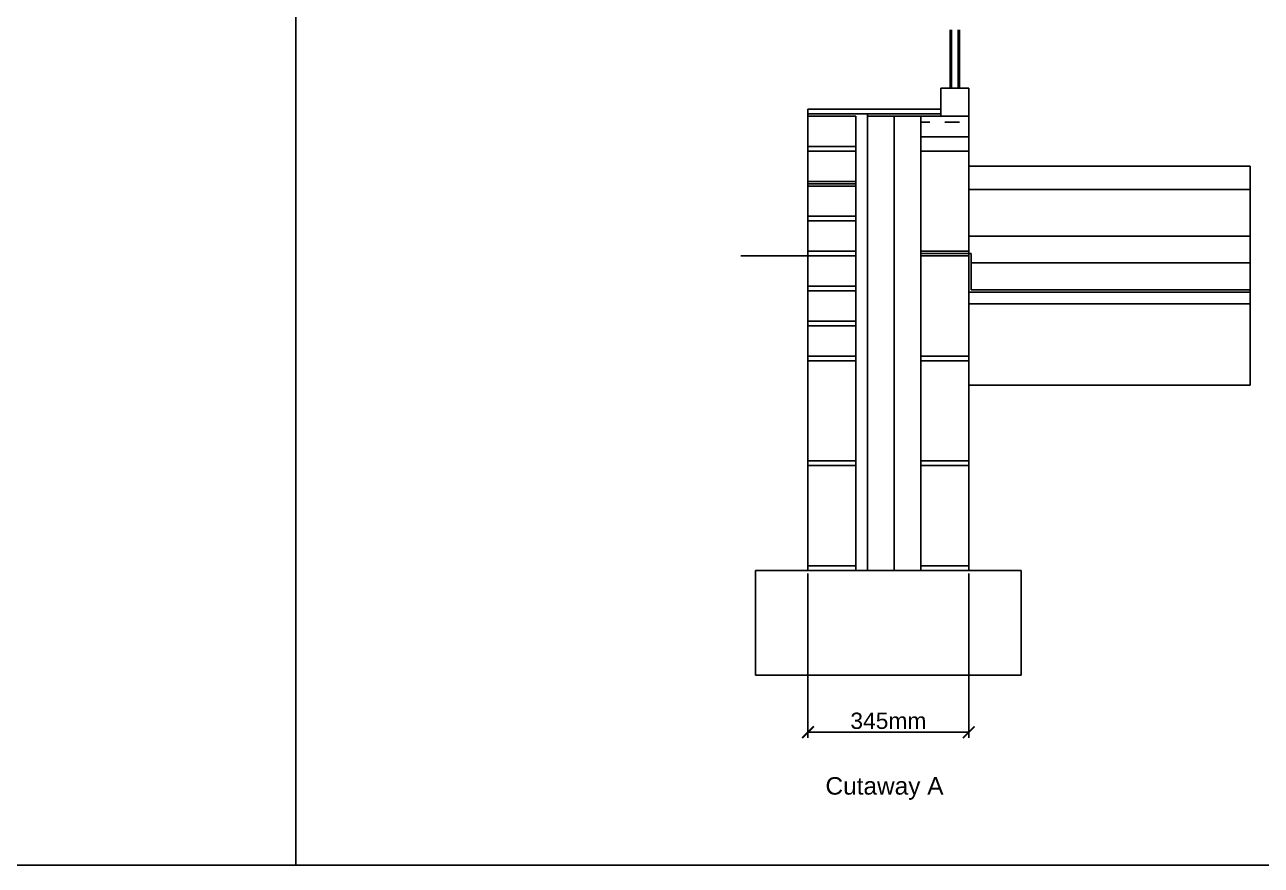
# Model space of a CAD drawing. Header units: millimetres. Extents: x -11841 to 102317, y -68819 to 40378.
# Drawn here: x 49789 to 55095, y -4065 to -457 of the extents above; entities that cross this region are included whole.
import ezdxf

# ---------------------------------------------------------------- set-up
doc = ezdxf.new("R2010")
doc.units = ezdxf.units.MM
doc.styles.get("Standard").update_dxf_attribs({"font": 'Arial.ttf'})
doc.linetypes.add('BATTING', pattern='A,0.00254,-2.54,[134,ltypeshp.shx,S=2.54,R=0,X=-2.54,Y=0],-5.08,[134,ltypeshp.shx,S=2.54,R=180,X=2.54,Y=0],-2.54', length=10.16254)
doc.dimstyles.new('JRMStyle', dxfattribs={"dimtxt": 3.5, "dimasz": 2.5, "dimexe": 1.25, "dimexo": 0.625, "dimtad": 1, "dimdec": 0, "dimdsep": 46, "dimtxsty": 'Standard', "dimblk": 'ARCHTICK', "dimblk1": 'ARCHTICK', "dimblk2": 'ARCHTICK', "dimcen": 2.5, "dimadec": 0, "dimazin": 0, "dimtfac": 1, "dimtdec": 0, "dimtmove": 0, "dimatfit": 3, "dimldrblk": 'ARCHTICK', "dimfxl": 1, "dimarcsym": 0})

# ---------------------------------------------------------------- blocks, each defined once
blk = doc.blocks.new('_ArchTick')
at = {"color": 0, "linetype": 'ByBlock', "const_width": 0.15}
blk.add_lwpolyline([(-0.5, -0.5), (0.5, 0.5)], dxfattribs=at)
blk = doc.blocks.new('*D46')
at = {"color": 0, "lineweight": -2, "transparency": 16777216}
for p, q in [((53149.57428700448, -2812.337768972697), (53149.57428700448, -3519.010634656318)), ((53839.57428700448, -2812.337768972697), (53839.57428700448, -3519.010634656318)), ((53149.57428700448, -3494.010634656318), (53839.57428700448, -3494.010634656318))]:
    blk.add_line(p, q, dxfattribs=at)
at = {"layer": 'Defpoints', "color": 0, "transparency": 16777216}
for p in [(53149.57428700448, -2799.837768972697), (53839.57428700448, -2799.837768972697), (53839.57428700448, -3494.010634656318)]:
    blk.add_point(p, dxfattribs=at)
at = {"color": 0, "lineweight": -2, "transparency": 16777216, "xscale": 50, "yscale": 50, "zscale": 50, "rotation": 180}
blk.add_blockref('_ArchTick', (53149.57428700448, -3494.010634656318), dxfattribs=at)
at = {"color": 0, "lineweight": -2, "transparency": 16777216, "xscale": 50, "yscale": 50, "zscale": 50}
blk.add_blockref('_ArchTick', (53839.57428700448, -3494.010634656318), dxfattribs=at)
at = {"color": 0, "transparency": 16777216, "insert": (53494.57428700448, -3445.746651027395), "char_height": 70, "attachment_point": 5}
blk.add_mtext('345mm', dxfattribs=at)

msp = doc.modelspace()

# ---------------------------------------------------------------- hatches: boundary and pattern name
h = msp.add_hatch()
h.set_pattern_fill('INSUL', scale=20)
h.set_pattern_definition([(0, (-77581.5080086019, -7225.50233238683), (0, 190.5), []), (0, (-77581.5080086019, -7162.00233238683), (0, 190.5), [63.5, -63.5]), (0, (-77581.5080086019, -7098.50233238683), (0, 190.5), [63.5, -63.5])])
h.paths.add_polyline_path([(53839.57428700448, -849.837768972697), (53634.57428700448, -849.837768972697), (53634.57428700448, -979.837768972697), (53634.57428700448, -999.837768972697), (53839.57428700448, -999.837768972697), (53839.57428700448, -979.837768972697)])

# ---------------------------------------------------------------- linework, layer by layer
at = {"ltscale": 0.58}
for p, q in [((50952.69540708969, 6823.92037969888), (50952.69540708968, -4065.483477621841)), ((53149.57428700448, -2799.837768972697), (52924.57428700448, -2799.837768972697)), ((52924.57428700448, -2799.837768972697), (52924.57428700448, -3249.837768972697)), ((52924.57428700448, -3249.837768972697), (53149.57428700448, -3249.837768972697))]:
    msp.add_line(p, q, dxfattribs=at)
for p, q in [((53759.57428700448, -729.837768972697), (53759.57428700448, -479.0086805494268)), ((53765.57428700448, -729.837768972697), (53765.57428700448, -479.0086805494268)), ((53793.57428700448, -729.837768972697), (53793.57428700448, -479.6732735189491)), ((53799.57428700448, -729.837768972697), (53799.57428700448, -479.6732735189491)), ((53839.57428700448, -729.837768972697), (53719.57428700448, -729.837768972697)), ((53719.57428700448, -729.837768972697), (53719.57428700448, -849.837768972697)), ((53839.57428700448, -849.837768972697), (53839.57428700448, -729.837768972697)), ((53149.57428700448, -839.837768972697), (53149.57428700448, -819.837768972697)), ((53149.57428700447, -819.837768972697), (53719.57428700448, -819.837768972697)), ((53149.57428700448, -849.837768972697), (53149.57428700448, -839.837768972697)), ((53149.57428700447, -839.837768972697), (53719.57428700448, -839.837768972697)), ((53404.57428700448, -2799.837768972697), (53404.57428700448, -839.837768972697)), ((53149.57428700448, -979.837768972697), (53149.57428700448, -849.837768972697)), ((53149.57428700448, -849.837768972697), (53354.57428700448, -849.837768972697)), ((53354.57428700448, -849.837768972697), (53354.57428700448, -979.837768972697)), ((53634.57428700448, -979.837768972697), (53634.57428700448, -849.837768972697)), ((53634.57428700448, -849.837768972697), (53839.57428700448, -849.837768972697)), ((53719.57428700448, -849.837768972697), (53839.57428700448, -849.837768972697)), ((53839.57428700448, -849.837768972697), (53839.57428700448, -979.837768972697)), ((53149.57428700448, -999.837768972697), (53149.57428700448, -979.837768972697)), ((53149.57428700448, -979.837768972697), (53354.57428700448, -979.837768972697)), ((53149.57428700448, -1129.837768972697), (53149.57428700448, -999.837768972697)), ((53149.57428700448, -999.837768972697), (53354.57428700448, -999.837768972697)), ((53354.57428700448, -979.837768972697), (53354.57428700448, -999.837768972697)), ((53354.57428700448, -999.837768972697), (53354.57428700448, -1129.837768972697)), ((53634.57428700448, -999.837768972697), (53634.57428700448, -979.837768972697)), ((53634.57428700448, -1429.837768972697), (53634.57428700448, -999.837768972697)), ((53634.57428700448, -999.837768972697), (53839.57428700448, -999.837768972697)), ((53839.57428700448, -979.837768972697), (53839.57428700448, -999.837768972697)), ((53839.57428700448, -999.837768972697), (53839.57428700448, -1429.837768972697)), ((53839.57428700448, -1064.837768972696), (55047.3639130033, -1064.837768972696)), ((55047.3639130033, -1164.837768972697), (55047.3639130033, -1064.837768972696)), ((53149.57428700448, -1149.837768972697), (53149.57428700448, -1129.837768972697)), ((53149.57428700448, -1129.837768972697), (53354.57428700448, -1129.837768972697)), ((53149.57428700448, -1139.837768972697), (53354.57428700448, -1139.837768972697)), ((53149.57428700448, -1279.837768972697), (53149.57428700448, -1149.837768972697)), ((53149.57428700448, -1149.837768972697), (53354.57428700448, -1149.837768972697)), ((53354.57428700448, -1129.837768972697), (53354.57428700448, -1149.837768972697)), ((53354.57428700448, -1149.837768972697), (53354.57428700448, -1279.837768972697)), ((53839.57428700448, -1164.837768972696), (55047.3639130033, -1164.837768972697)), ((55047.3639130033, -1164.837768972697), (55047.3639130033, -1364.837768972697)), ((53149.57428700448, -1299.837768972697), (53149.57428700448, -1279.837768972697)), ((53149.57428700448, -1279.837768972697), (53354.57428700448, -1279.837768972697)), ((53149.57428700448, -1429.837768972697), (53149.57428700448, -1299.837768972697)), ((53149.57428700448, -1299.837768972697), (53354.57428700448, -1299.837768972697)), ((53354.57428700448, -1279.837768972697), (53354.57428700448, -1299.837768972697)), ((53354.57428700448, -1299.837768972697), (53354.57428700448, -1429.837768972697)), ((53839.57428700448, -1364.837768972697), (55047.3639130033, -1364.837768972697)), ((55047.3639130033, -1364.837768972697), (55047.3639130033, -1594.837768972697)), ((53149.57428700448, -1449.837768972697), (53149.57428700448, -1429.837768972697)), ((53149.57428700448, -1429.837768972697), (53354.57428700448, -1429.837768972697)), ((53354.57428700448, -1429.837768972697), (53354.57428700448, -1449.837768972697)), ((53634.57428700448, -1449.837768972697), (53634.57428700448, -1429.837768972697)), ((53634.57428700448, -1429.837768972697), (53839.57428700448, -1429.837768972697)), ((53839.57428700448, -1429.837768972697), (53839.57428700448, -1449.837768972697)), ((53149.57428700448, -1449.837768972697), (52860.94200772906, -1449.837768972697)), ((53149.57428700448, -1579.837768972697), (53149.57428700448, -1449.837768972697)), ((53149.57428700448, -1449.837768972697), (53354.57428700448, -1449.837768972697)), ((53354.57428700448, -1449.837768972697), (53354.57428700448, -1579.837768972697)), ((53634.57428700448, -1439.837768972697), (53849.57428700449, -1439.837768972697)), ((53634.57428700448, -1879.837768972697), (53634.57428700448, -1449.837768972697)), ((53634.57428700448, -1449.837768972697), (53839.57428700448, -1449.837768972697)), ((53839.57428700448, -1449.837768972697), (53839.57428700448, -1879.837768972697)), ((53849.57428700449, -1439.837768972697), (53849.57428700449, -1594.837768972697)), ((53149.57428700448, -1599.837768972697), (53149.57428700448, -1579.837768972697)), ((53149.57428700448, -1579.837768972697), (53354.57428700448, -1579.837768972697)), ((53354.57428700448, -1579.837768972697), (53354.57428700448, -1599.837768972697)), ((53149.57428700448, -1729.837768972697), (53149.57428700448, -1599.837768972697)), ((53149.57428700448, -1599.837768972697), (53354.57428700448, -1599.837768972697)), ((53354.57428700448, -1599.837768972697), (53354.57428700448, -1729.837768972697)), ((53839.57428700448, -1604.837768972697), (55047.3639130033, -1604.837768972697)), ((53849.57428700448, -1594.837768972697), (55047.3639130033, -1594.837768972697)), ((55047.3639130033, -1594.837768972697), (55047.3639130033, -1604.837768972697)), ((55047.3639130033, -1604.837768972697), (55047.3639130033, -1654.837768972697)), ((53839.57428700448, -1654.837768972697), (55047.3639130033, -1654.837768972697)), ((55047.3639130033, -1654.837768972697), (55047.3639130033, -2004.837768972697)), ((53149.57428700448, -1749.837768972697), (53149.57428700448, -1729.837768972697)), ((53149.57428700448, -1729.837768972697), (53354.57428700448, -1729.837768972697)), ((53149.57428700448, -1879.837768972697), (53149.57428700448, -1749.837768972697)), ((53149.57428700448, -1749.837768972697), (53354.57428700448, -1749.837768972697)), ((53354.57428700448, -1729.837768972697), (53354.57428700448, -1749.837768972697)), ((53354.57428700448, -1749.837768972697), (53354.57428700448, -1879.837768972697)), ((53149.57428700448, -1899.837768972697), (53149.57428700448, -1879.837768972697)), ((53149.57428700448, -1879.837768972697), (53354.57428700448, -1879.837768972697)), ((53149.57428700448, -2329.837768972697), (53149.57428700448, -1899.837768972697)), ((53149.57428700448, -1899.837768972697), (53354.57428700448, -1899.837768972697)), ((53354.57428700448, -1879.837768972697), (53354.57428700448, -1899.837768972697)), ((53354.57428700448, -1899.837768972697), (53354.57428700448, -2329.837768972697)), ((53634.57428700448, -1899.837768972697), (53634.57428700448, -1879.837768972697)), ((53634.57428700448, -1879.837768972697), (53839.57428700448, -1879.837768972697)), ((53634.57428700448, -2329.837768972697), (53634.57428700448, -1899.837768972697)), ((53634.57428700448, -1899.837768972697), (53839.57428700448, -1899.837768972697)), ((53839.57428700448, -1879.837768972697), (53839.57428700448, -1899.837768972697)), ((53839.57428700448, -1899.837768972697), (53839.57428700448, -2329.837768972697)), ((53839.57428700448, -2004.837768972697), (55047.3639130033, -2004.837768972697)), ((53149.57428700448, -2349.837768972697), (53149.57428700448, -2329.837768972697)), ((53149.57428700448, -2329.837768972697), (53354.57428700448, -2329.837768972697)), ((53354.57428700448, -2329.837768972697), (53354.57428700448, -2349.837768972697)), ((53634.57428700448, -2349.837768972697), (53634.57428700448, -2329.837768972697)), ((53634.57428700448, -2329.837768972697), (53839.57428700448, -2329.837768972697)), ((53839.57428700448, -2329.837768972697), (53839.57428700448, -2349.837768972697)), ((53149.57428700448, -2779.837768972697), (53149.57428700448, -2349.837768972697)), ((53149.57428700448, -2349.837768972697), (53354.57428700448, -2349.837768972697)), ((53354.57428700448, -2349.837768972697), (53354.57428700448, -2779.837768972697)), ((53634.57428700448, -2779.837768972697), (53634.57428700448, -2349.837768972697)), ((53634.57428700448, -2349.837768972697), (53839.57428700448, -2349.837768972697)), ((53839.57428700448, -2349.837768972697), (53839.57428700448, -2779.837768972697)), ((52924.57428700448, -2799.837768972697), (54064.57428700449, -2799.837768972697)), ((53149.57428700448, -2799.837768972697), (53149.57428700448, -2779.837768972697)), ((53149.57428700448, -2779.837768972697), (53354.57428700448, -2779.837768972697)), ((53354.57428700448, -2779.837768972697), (53354.57428700448, -2799.837768972697)), ((53634.57428700448, -2799.837768972697), (53634.57428700448, -2779.837768972697)), ((53634.57428700448, -2779.837768972697), (53839.57428700448, -2779.837768972697)), ((53839.57428700448, -2779.837768972697), (53839.57428700448, -2799.837768972697)), ((54064.57428700448, -2799.837768972697), (54064.57428700448, -3249.837768972697)), ((54064.57428700449, -3249.837768972697), (52924.57428700448, -3249.837768972697)), ((29010.25718550879, -4065.483477621841), (102317.0318914733, -4065.483477621841))]:
    msp.add_line(p, q)
at = {"ltscale": 0.7}
msp.add_line((53634.57428700448, -849.837768972697), (53404.57428700448, -849.837768972697), dxfattribs=at)
at = {"linetype": 'BATTING', "ltscale": 0.55}
for p, q in [((53519.57428700448, -849.837768972697), (53519.57428700448, -2799.837768972697)), ((55047.3639130033, -1479.837768972697), (53849.57428700449, -1479.837768972697))]:
    msp.add_line(p, q, dxfattribs=at)

# ---------------------------------------------------------------- texts
at = {"insert": (53224.68731500057, -3687.189224442184), "char_height": 75, "attachment_point": 1}
msp.add_mtext_dynamic_manual_height_columns('Cutaway A', width=2143.268691897661, gutter_width=12.5, heights=[0], dxfattribs=at)

# ---------------------------------------------------------------- dimensions: what is measured, and where the dimension line sits
dim = msp.add_linear_dim(base=(53839.57428700448, -3494.010634656318), p1=(53149.57428700448, -2799.837768972697), p2=(53839.57428700448, -2799.837768972697), text='345mm', dimstyle='JRMStyle', override={"dimpost": 'mm'})
dim.commit()
dim.dimension.update_dxf_attribs({"geometry": '*D46', "text_midpoint": (53494.57428700448, -3445.746651027395)})

doc.saveas('drawing.dxf')
